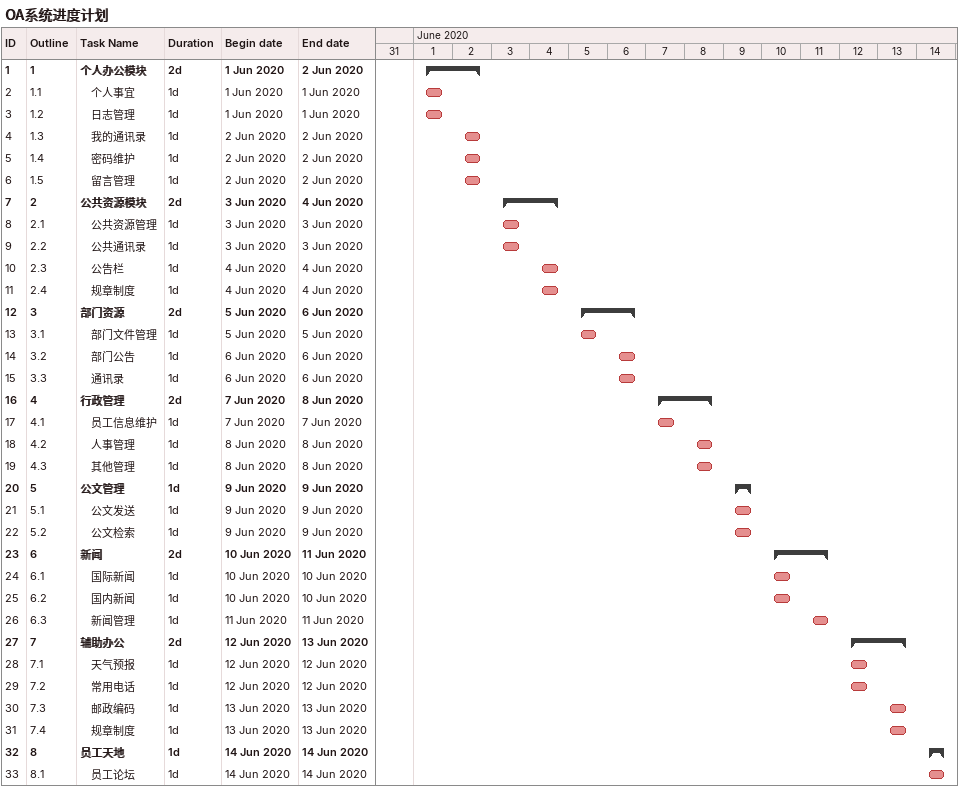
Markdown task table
OA系统进度计划

| ID | WBS | Task | Duration | Start | Finish |
|---|---|---|---|---|---|
| 1 | 1 | **个人办公模块** | 2d | 2020-06-01 | 2020-06-02 |
| 2 | 1.1 | 个人事宜 | 1d | 2020-06-01 | 2020-06-01 |
| 3 | 1.2 | 日志管理 | 1d | 2020-06-01 | 2020-06-01 |
| 4 | 1.3 | 我的通讯录 | 1d | 2020-06-02 | 2020-06-02 |
| 5 | 1.4 | 密码维护 | 1d | 2020-06-02 | 2020-06-02 |
| 6 | 1.5 | 留言管理 | 1d | 2020-06-02 | 2020-06-02 |
| 7 | 2 | **公共资源模块** | 2d | 2020-06-03 | 2020-06-04 |
| 8 | 2.1 | 公共资源管理 | 1d | 2020-06-03 | 2020-06-03 |
| 9 | 2.2 | 公共通讯录 | 1d | 2020-06-03 | 2020-06-03 |
| 10 | 2.3 | 公告栏 | 1d | 2020-06-04 | 2020-06-04 |
| 11 | 2.4 | 规章制度 | 1d | 2020-06-04 | 2020-06-04 |
| 12 | 3 | **部门资源** | 2d | 2020-06-05 | 2020-06-06 |
| 13 | 3.1 | 部门文件管理 | 1d | 2020-06-05 | 2020-06-05 |
| 14 | 3.2 | 部门公告 | 1d | 2020-06-06 | 2020-06-06 |
| 15 | 3.3 | 通讯录 | 1d | 2020-06-06 | 2020-06-06 |
| 16 | 4 | **行政管理** | 2d | 2020-06-07 | 2020-06-08 |
| 17 | 4.1 | 员工信息维护 | 1d | 2020-06-07 | 2020-06-07 |
| 18 | 4.2 | 人事管理 | 1d | 2020-06-08 | 2020-06-08 |
| 19 | 4.3 | 其他管理 | 1d | 2020-06-08 | 2020-06-08 |
| 20 | 5 | **公文管理** | 1d | 2020-06-09 | 2020-06-09 |
| 21 | 5.1 | 公文发送 | 1d | 2020-06-09 | 2020-06-09 |
| 22 | 5.2 | 公文检索 | 1d | 2020-06-09 | 2020-06-09 |
| 23 | 6 | **新闻** | 2d | 2020-06-10 | 2020-06-11 |
| 24 | 6.1 | 国际新闻 | 1d | 2020-06-10 | 2020-06-10 |
| 25 | 6.2 | 国内新闻 | 1d | 2020-06-10 | 2020-06-10 |
| 26 | 6.3 | 新闻管理 | 1d | 2020-06-11 | 2020-06-11 |
| 27 | 7 | **辅助办公** | 2d | 2020-06-12 | 2020-06-13 |
| 28 | 7.1 | 天气预报 | 1d | 2020-06-12 | 2020-06-12 |
| 29 | 7.2 | 常用电话 | 1d | 2020-06-12 | 2020-06-12 |
| 30 | 7.3 | 邮政编码 | 1d | 2020-06-13 | 2020-06-13 |
| 31 | 7.4 | 规章制度 | 1d | 2020-06-13 | 2020-06-13 |
| 32 | 8 | **员工天地** | 1d | 2020-06-14 | 2020-06-14 |
| 33 | 8.1 | 员工论坛 | 1d | 2020-06-14 | 2020-06-14 |
